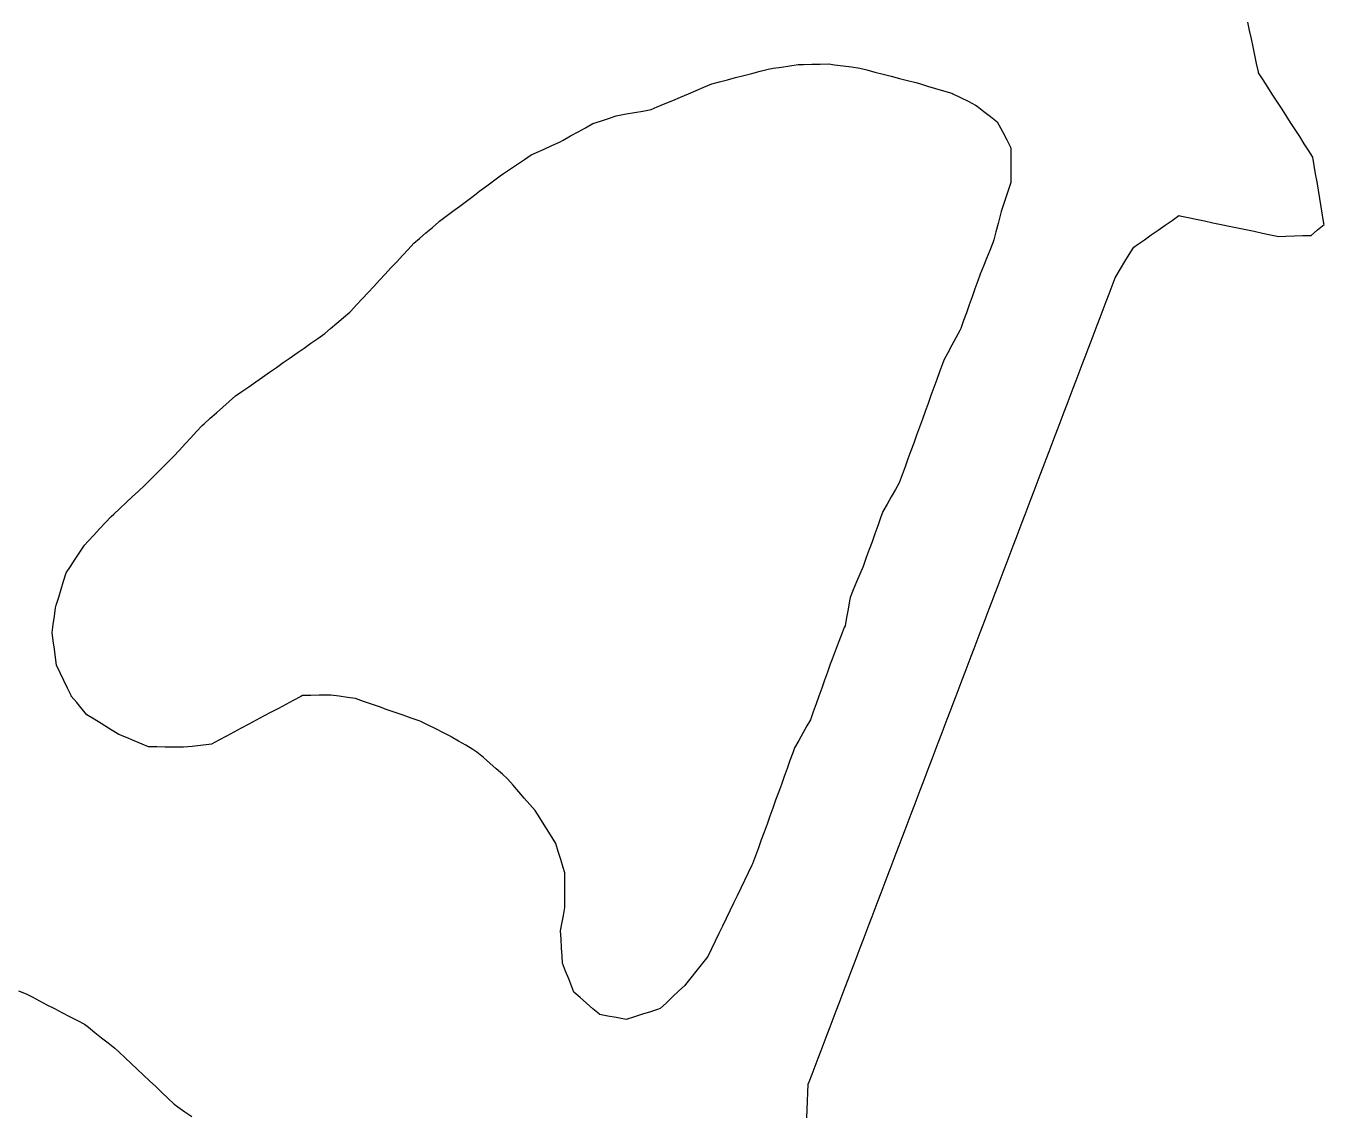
# Model space of a CAD drawing. Header units: millimetres. Extents: x 257 to 2289, y 96 to 1983.
# Drawn here: x 1724.6 to 1878.6, y 1501.9 to 1630.9 of the extents above; entities that cross this region are included whole.
import ezdxf

# ---------------------------------------------------------------- set-up
doc = ezdxf.new("R2010")
doc.units = ezdxf.units.MM
for name, color, linetype in [('ALL_HOLES', 1, 'Continuous'), ('ALL_ISLANDS', 7, 'Continuous'), ('OUTLINE_ISLAND_01', 7, 'Continuous'), ('OUTLINE_ISLAND_01_HOLE_82', 1, 'Continuous'), ('OUTLINE_ISLAND_01_HOLE_98', 1, 'Continuous')]:
    doc.layers.add(name, color=color, linetype=linetype)

msp = doc.modelspace()

# ---------------------------------------------------------------- linework, layer by layer
at = {"layer": 'ALL_HOLES'}
msp.add_lwpolyline([(1834.5511, 1622.9109), (1835.4455, 1622.4637), (1836.3399, 1622.0165), (1837.2344, 1621.5693), (1837.4271, 1621.4195), (1838.2166, 1620.8057), (1839.0061, 1620.1919), (1839.7956, 1619.5782), (1839.9876, 1619.2168), (1840.4569, 1618.3338), (1840.9262, 1617.4508), (1841.3955, 1616.5677), (1841.3973, 1616.3735), (1841.4066, 1615.3736), (1841.4158, 1614.3736), (1841.4251, 1613.3737), (1841.4343, 1612.3737), (1841.2334, 1611.788), (1840.909, 1610.8421), (1840.5846, 1609.8962), (1840.2602, 1608.9502), (1840.1416, 1608.4773), (1839.8984, 1607.5073), (1839.6551, 1606.5373), (1839.4119, 1605.5674), (1839.281, 1605.2413), (1838.9082, 1604.3134), (1838.5355, 1603.3854), (1838.1628, 1602.4575), (1837.7901, 1601.5295), (1837.4962, 1600.7083), (1837.1592, 1599.7668), (1836.8223, 1598.8252), (1836.4853, 1597.8837), (1836.1484, 1596.9422), (1835.8114, 1596.0007), (1835.4745, 1595.0591), (1835.3548, 1594.8358), (1834.8824, 1593.9543), (1834.41, 1593.0729), (1833.9377, 1592.1915), (1833.4653, 1591.3101), (1833.3104, 1590.8834), (1832.9692, 1589.9434), (1832.6279, 1589.0035), (1832.2867, 1588.0635), (1831.9454, 1587.1235), (1831.6042, 1586.1836), (1831.2629, 1585.2436), (1830.9217, 1584.3036), (1830.5804, 1583.3636), (1830.2392, 1582.4237), (1829.8979, 1581.4837), (1829.5567, 1580.5437), (1829.2154, 1579.6037), (1828.8742, 1578.6638), (1828.5329, 1577.7238), (1828.1917, 1576.7838), (1827.7317, 1575.9737), (1827.238, 1575.1041), (1826.7443, 1574.2344), (1826.2506, 1573.3648), (1825.9776, 1572.6111), (1825.6371, 1571.6709), (1825.2966, 1570.7306), (1824.9561, 1569.7904), (1824.6155, 1568.8502), (1824.275, 1567.9099), (1823.9345, 1566.9697), (1823.8904, 1566.8636), (1823.5064, 1565.9402), (1823.1224, 1565.0169), (1822.7384, 1564.0936), (1822.3544, 1563.1702), (1822.2846, 1562.7831), (1822.1072, 1561.7989), (1821.9298, 1560.8148), (1821.7524, 1559.8306), (1821.666, 1559.6064), (1821.3066, 1558.6733), (1820.9472, 1557.7401), (1820.5878, 1556.8069), (1820.2284, 1555.8737), (1820.0061, 1555.2532), (1819.6687, 1554.3119), (1819.3314, 1553.3705), (1818.9941, 1552.4291), (1818.6567, 1551.4877), (1818.3194, 1550.5463), (1817.982, 1549.605), (1817.6447, 1548.6636), (1817.2394, 1547.9425), (1816.7494, 1547.0708), (1816.2595, 1546.1991), (1815.7695, 1545.3273), (1815.5672, 1544.7686), (1815.2266, 1543.8284), (1814.8861, 1542.8881), (1814.5456, 1541.9479), (1814.2051, 1541.0076), (1813.8646, 1540.0674), (1813.5241, 1539.1272), (1813.1836, 1538.1869), (1812.843, 1537.2467), (1812.5025, 1536.3064), (1812.162, 1535.3662), (1811.8215, 1534.426), (1811.481, 1533.4857), (1811.1405, 1532.5455), (1810.8, 1531.6052), (1810.7076, 1531.4145), (1810.272, 1530.5144), (1809.8363, 1529.6143), (1809.4006, 1528.7142), (1808.9649, 1527.8141), (1808.5292, 1526.914), (1808.0935, 1526.0139), (1807.6578, 1525.1138), (1807.2222, 1524.2137), (1806.7865, 1523.3136), (1806.3508, 1522.4135), (1805.9151, 1521.5134), (1805.4794, 1520.6133), (1805.319, 1520.4101), (1804.6994, 1519.6251), (1804.0798, 1518.8402), (1803.4602, 1518.0553), (1802.8406, 1517.2703), (1802.7467, 1517.1815), (1802.0203, 1516.4942), (1801.2939, 1515.8069), (1800.5675, 1515.1197), (1799.8411, 1514.4324), (1799.6276, 1514.3633), (1798.6761, 1514.0555), (1797.7247, 1513.7476), (1796.7732, 1513.4398), (1795.8218, 1513.132), (1795.6066, 1513.1722), (1794.6237, 1513.3561), (1793.6407, 1513.54), (1792.6578, 1513.7238), (1792.6237, 1513.7535), (1791.8693, 1514.4099), (1791.115, 1515.0663), (1790.3606, 1515.7228), (1789.6062, 1516.3792), (1789.3542, 1517.0147), (1788.9856, 1517.9443), (1788.617, 1518.8739), (1788.2485, 1519.8035), (1788.2011, 1520.6485), (1788.1451, 1521.647), (1788.0891, 1522.6454), (1788.0331, 1523.6438), (1788.1804, 1524.4648), (1788.357, 1525.4491), (1788.5336, 1526.4333), (1788.5335, 1526.5154), (1788.5322, 1527.5154), (1788.5309, 1528.5154), (1788.5296, 1529.5154), (1788.5283, 1530.5154), (1788.3392, 1531.1385), (1788.0488, 1532.0954), (1787.7584, 1533.0523), (1787.468, 1534.0092), (1787.1475, 1534.517), (1786.6138, 1535.3626), (1786.0801, 1536.2083), (1785.5463, 1537.0539), (1785.0126, 1537.8996), (1784.3719, 1538.6375), (1783.7162, 1539.3925), (1783.0605, 1540.1475), (1782.4048, 1540.9026), (1781.7492, 1541.6576), (1781.1213, 1542.2084), (1780.3696, 1542.8678), (1779.6178, 1543.5273), (1778.8661, 1544.1867), (1778.1143, 1544.8462), (1777.6404, 1545.1296), (1776.7822, 1545.6429), (1775.924, 1546.1562), (1775.0658, 1546.6695), (1775.021, 1546.6919), (1774.1262, 1547.1384), (1773.2315, 1547.585), (1772.3367, 1548.0315), (1771.442, 1548.4781), (1771.2563, 1548.5428), (1770.3121, 1548.872), (1769.3678, 1549.2012), (1768.4236, 1549.5304), (1767.4793, 1549.8597), (1766.5351, 1550.1889), (1765.5908, 1550.5181), (1764.6466, 1550.8473), (1763.7023, 1551.1765), (1762.7482, 1551.3147), (1761.7585, 1551.4581), (1760.7689, 1551.6014), (1760.4032, 1551.5946), (1759.4034, 1551.5761), (1758.4035, 1551.5576), (1757.4037, 1551.539), (1757.2185, 1551.4403), (1756.336, 1550.9699), (1755.4535, 1550.4995), (1754.5711, 1550.0291), (1753.6886, 1549.5587), (1752.8061, 1549.0884), (1751.9237, 1548.618), (1751.0412, 1548.1476), (1750.1587, 1547.6772), (1749.2763, 1547.2068), (1748.3938, 1546.7365), (1747.5113, 1546.2661), (1746.6289, 1545.7957), (1746.3077, 1545.7578), (1745.3146, 1545.6408), (1744.3215, 1545.5237), (1743.3284, 1545.4066), (1743.158, 1545.4094), (1742.1581, 1545.4256), (1741.1583, 1545.4419), (1740.1584, 1545.4582), (1739.1585, 1545.4745), (1738.4028, 1545.7889), (1737.4795, 1546.173), (1736.5563, 1546.5571), (1735.633, 1546.9412), (1735.2607, 1547.1715), (1734.4103, 1547.6976), (1733.5599, 1548.2237), (1732.7095, 1548.7498), (1731.8591, 1549.276), (1731.2946, 1549.9471), (1730.6509, 1550.7124), (1730.0072, 1551.4777), (1729.9809, 1551.533), (1729.5513, 1552.436), (1729.1217, 1553.339), (1728.6921, 1554.242), (1728.2625, 1555.1451), (1728.138, 1556.0541), (1728.0024, 1557.0448), (1727.8667, 1558.0356), (1727.731, 1559.0263), (1727.8603, 1559.9603), (1727.9974, 1560.9508), (1728.1345, 1561.9414), (1728.2285, 1562.2523), (1728.5178, 1563.2095), (1728.8072, 1564.1667), (1729.0965, 1565.124), (1729.3859, 1566.0812), (1729.9048, 1566.8663), (1730.4562, 1567.7006), (1731.0076, 1568.5348), (1731.5589, 1569.3691), (1731.9984, 1569.8418), (1732.6794, 1570.5741), (1733.3603, 1571.3064), (1734.0413, 1572.0388), (1734.7222, 1572.7711), (1735.0337, 1573.0601), (1735.7667, 1573.7403), (1736.4997, 1574.4206), (1737.2327, 1575.1008), (1737.9657, 1575.781), (1738.6987, 1576.4612), (1739.1385, 1576.8986), (1739.8474, 1577.6039), (1740.5564, 1578.3091), (1741.2654, 1579.0144), (1741.9743, 1579.7196), (1742.1456, 1579.9049), (1742.8243, 1580.6393), (1743.503, 1581.3738), (1744.1817, 1582.1082), (1744.8604, 1582.8426), (1745.539, 1583.577), (1745.7442, 1583.7586), (1746.4932, 1584.4212), (1747.2421, 1585.0838), (1747.9911, 1585.7464), (1748.74, 1586.4091), (1749.489, 1587.0717), (1750.2317, 1587.5913), (1751.0511, 1588.1646), (1751.8705, 1588.7378), (1752.6899, 1589.3111), (1753.5092, 1589.8844), (1754.3286, 1590.4576), (1755.148, 1591.0309), (1755.9674, 1591.6041), (1756.7867, 1592.1774), (1757.6061, 1592.7507), (1758.4255, 1593.3239), (1759.2449, 1593.8972), (1760.0642, 1594.4704), (1760.7534, 1595.0588), (1761.5139, 1595.7081), (1762.2744, 1596.3575), (1763.0349, 1597.0068), (1763.1487, 1597.1291), (1763.8297, 1597.8614), (1764.5107, 1598.5937), (1765.1917, 1599.326), (1765.8727, 1600.0583), (1766.5536, 1600.7906), (1767.2346, 1601.5229), (1767.9156, 1602.2552), (1768.5966, 1602.9875), (1769.2776, 1603.7198), (1769.9586, 1604.4521), (1770.6396, 1605.1844), (1771.304, 1605.7572), (1772.0614, 1606.4102), (1772.8188, 1607.0632), (1773.5761, 1607.7162), (1773.6639, 1607.7819), (1774.4643, 1608.3814), (1775.2647, 1608.9808), (1776.0651, 1609.5803), (1776.8655, 1610.1797), (1777.6659, 1610.7792), (1778.4664, 1611.3786), (1779.2668, 1611.9781), (1780.0672, 1612.5775), (1780.8676, 1613.177), (1781.2433, 1613.4308), (1782.0718, 1613.9907), (1782.9004, 1614.5506), (1783.729, 1615.1105), (1784.5575, 1615.6704), (1785.1677, 1615.9428), (1786.0808, 1616.3504), (1786.994, 1616.7581), (1787.9071, 1617.1657), (1788.3475, 1617.4112), (1789.2211, 1617.898), (1790.0946, 1618.3847), (1790.9681, 1618.8715), (1791.8417, 1619.3583), (1792.7403, 1619.6604), (1793.6882, 1619.979), (1794.636, 1620.2977), (1794.8121, 1620.329), (1795.7966, 1620.504), (1796.7812, 1620.6791), (1797.7657, 1620.8541), (1798.7503, 1621.0292), (1799.4924, 1621.3423), (1800.4138, 1621.7311), (1801.3351, 1622.1198), (1802.2565, 1622.5086), (1803.1778, 1622.8973), (1804.0992, 1623.2861), (1805.0205, 1623.6748), (1805.9418, 1624.0636), (1806.8516, 1624.303), (1807.8187, 1624.5575), (1808.7858, 1624.8119), (1809.7529, 1625.0664), (1810.72, 1625.3209), (1811.687, 1625.5754), (1812.6541, 1625.8298), (1813.2366, 1625.9201), (1814.2248, 1626.0734), (1815.213, 1626.2266), (1816.2012, 1626.3798), (1816.8193, 1626.3891), (1817.8192, 1626.404), (1818.8191, 1626.419), (1819.819, 1626.434), (1820.526, 1626.3414), (1821.5175, 1626.2115), (1822.509, 1626.0816), (1823.5005, 1625.9517), (1824.3391, 1625.7341), (1825.307, 1625.4829), (1826.275, 1625.2317), (1827.2429, 1624.9806), (1828.2108, 1624.7294), (1829.1788, 1624.4782), (1830.1467, 1624.227), (1830.5692, 1624.1008), (1831.5273, 1623.8145), (1832.4855, 1623.5282), (1833.4436, 1623.2419), (1834.4018, 1622.9555)], close=True, dxfattribs=at)
msp.add_lwpolyline([(1723.7385, 1516.5496), (1724.6627, 1516.1676), (1725.3529, 1515.8083), (1726.2398, 1515.3465), (1727.1268, 1514.8846), (1728.0138, 1514.4228), (1728.9008, 1513.961), (1729.7877, 1513.4992), (1730.6747, 1513.0374), (1731.5617, 1512.5755), (1732.0288, 1512.2099), (1732.8163, 1511.5935), (1733.6037, 1510.9771), (1734.3912, 1510.3607), (1735.1786, 1509.7443), (1735.655, 1509.2936), (1736.3814, 1508.6064), (1737.1078, 1507.9191), (1737.8343, 1507.2319), (1738.5607, 1506.5446), (1739.2871, 1505.8573), (1740.0135, 1505.1701), (1740.7399, 1504.4828), (1741.4663, 1503.7956), (1742.1927, 1503.1083), (1742.6592, 1502.7792), (1743.4764, 1502.2027), (1744.2935, 1501.6262)], dxfattribs=at)
at = {"layer": 'ALL_ISLANDS'}
msp.add_lwpolyline([(1817.2229, 1501.467), (1817.2644, 1502.4661), (1817.3059, 1503.4652), (1817.3474, 1504.4644), (1817.3889, 1505.4635), (1817.4921, 1505.7346), (1817.8478, 1506.6692), (1818.2035, 1507.6038), (1818.5592, 1508.5384), (1818.915, 1509.473), (1819.2707, 1510.4076), (1819.6264, 1511.3422), (1819.9821, 1512.2768), (1820.3378, 1513.2114), (1820.6936, 1514.146), (1821.0493, 1515.0806), (1821.405, 1516.0152), (1821.7607, 1516.9498), (1822.1164, 1517.8844), (1822.4721, 1518.819), (1822.8279, 1519.7535), (1823.1836, 1520.6881), (1823.5393, 1521.6227), (1823.895, 1522.5573), (1824.2507, 1523.4919), (1824.6064, 1524.4265), (1824.9622, 1525.3611), (1825.3179, 1526.2957), (1825.6736, 1527.2303), (1826.0293, 1528.1649), (1826.385, 1529.0995), (1826.7408, 1530.0341), (1827.0965, 1530.9687), (1827.4522, 1531.9033), (1827.8079, 1532.8379), (1828.1636, 1533.7724), (1828.5193, 1534.707), (1828.8751, 1535.6416), (1829.2308, 1536.5762), (1829.5865, 1537.5108), (1829.9422, 1538.4454), (1830.2979, 1539.38), (1830.6536, 1540.3146), (1831.0094, 1541.2492), (1831.3651, 1542.1838), (1831.7208, 1543.1184), (1832.0765, 1544.053), (1832.4322, 1544.9876), (1832.788, 1545.9222), (1833.1437, 1546.8568), (1833.4994, 1547.7914), (1833.8551, 1548.7259), (1834.2108, 1549.6605), (1834.5665, 1550.5951), (1834.9223, 1551.5297), (1835.278, 1552.4643), (1835.6337, 1553.3989), (1835.9894, 1554.3335), (1836.3451, 1555.2681), (1836.7008, 1556.2027), (1837.0566, 1557.1373), (1837.4123, 1558.0719), (1837.768, 1559.0065), (1838.1237, 1559.9411), (1838.4794, 1560.8757), (1838.8352, 1561.8103), (1839.1909, 1562.7448), (1839.5466, 1563.6794), (1839.9023, 1564.614), (1840.258, 1565.5486), (1840.6137, 1566.4832), (1840.9695, 1567.4178), (1841.3252, 1568.3524), (1841.6809, 1569.287), (1842.0366, 1570.2216), (1842.3923, 1571.1562), (1842.748, 1572.0908), (1843.1038, 1573.0254), (1843.4595, 1573.96), (1843.8152, 1574.8946), (1844.1709, 1575.8292), (1844.5266, 1576.7638), (1844.8823, 1577.6983), (1845.2381, 1578.6329), (1845.5938, 1579.5675), (1845.9495, 1580.5021), (1846.3052, 1581.4367), (1846.6609, 1582.3713), (1847.0167, 1583.3059), (1847.3724, 1584.2405), (1847.7281, 1585.1751), (1848.0838, 1586.1097), (1848.4395, 1587.0443), (1848.7952, 1587.9789), (1849.151, 1588.9135), (1849.5067, 1589.8481), (1849.8624, 1590.7827), (1850.2181, 1591.7172), (1850.5738, 1592.6518), (1850.9295, 1593.5864), (1851.2853, 1594.521), (1851.641, 1595.4556), (1851.9967, 1596.3902), (1852.3524, 1597.3248), (1852.7081, 1598.2594), (1853.0639, 1599.194), (1853.4196, 1600.1286), (1853.7753, 1601.0632), (1853.9142, 1601.293), (1854.4315, 1602.1488), (1854.9488, 1603.0046), (1855.466, 1603.8604), (1855.9833, 1604.7162), (1856.4302, 1605.0271), (1857.2511, 1605.5981), (1858.072, 1606.1691), (1858.8929, 1606.7402), (1859.7139, 1607.3112), (1860.5348, 1607.8823), (1861.3557, 1608.4533), (1861.4496, 1608.4337), (1862.4284, 1608.2291), (1863.4073, 1608.0245), (1864.3861, 1607.8199), (1865.365, 1607.6153), (1866.3438, 1607.4107), (1867.3227, 1607.2062), (1868.3015, 1607.0016), (1869.2804, 1606.797), (1870.2592, 1606.5924), (1871.2381, 1606.3878), (1872.2169, 1606.1832), (1873.1958, 1605.9786), (1874.0359, 1606.0082), (1875.0353, 1606.0433), (1876.0346, 1606.0785), (1877.034, 1606.1136), (1877.7892, 1606.749), (1878.5544, 1607.3928), (1878.5355, 1607.5074), (1878.3729, 1608.4941), (1878.2103, 1609.4808), (1878.0477, 1610.4675), (1877.8851, 1611.4542), (1877.7226, 1612.4409), (1877.56, 1613.4276), (1877.3974, 1614.4143), (1877.2348, 1615.401), (1876.7581, 1616.1396), (1876.2159, 1616.9798), (1875.6736, 1617.82), (1875.1313, 1618.6602), (1874.5891, 1619.5004), (1874.0468, 1620.3406), (1873.5046, 1621.1808), (1872.9623, 1622.0211), (1872.4201, 1622.8613), (1871.8778, 1623.7015), (1871.3355, 1624.5417), (1870.7933, 1625.3819), (1870.7638, 1625.5215), (1870.5574, 1626.4999), (1870.3509, 1627.4784), (1870.1444, 1628.4568), (1869.9379, 1629.4353), (1869.7314, 1630.4137), (1869.5249, 1631.3922)], dxfattribs=at)
at = {"layer": 'OUTLINE_ISLAND_01'}
msp.add_lwpolyline([(1817.2229, 1501.467), (1817.2644, 1502.4661), (1817.3059, 1503.4652), (1817.3474, 1504.4644), (1817.3889, 1505.4635), (1817.4921, 1505.7346), (1817.8478, 1506.6692), (1818.2035, 1507.6038), (1818.5592, 1508.5384), (1818.915, 1509.473), (1819.2707, 1510.4076), (1819.6264, 1511.3422), (1819.9821, 1512.2768), (1820.3378, 1513.2114), (1820.6936, 1514.146), (1821.0493, 1515.0806), (1821.405, 1516.0152), (1821.7607, 1516.9498), (1822.1164, 1517.8844), (1822.4721, 1518.819), (1822.8279, 1519.7535), (1823.1836, 1520.6881), (1823.5393, 1521.6227), (1823.895, 1522.5573), (1824.2507, 1523.4919), (1824.6064, 1524.4265), (1824.9622, 1525.3611), (1825.3179, 1526.2957), (1825.6736, 1527.2303), (1826.0293, 1528.1649), (1826.385, 1529.0995), (1826.7408, 1530.0341), (1827.0965, 1530.9687), (1827.4522, 1531.9033), (1827.8079, 1532.8379), (1828.1636, 1533.7724), (1828.5193, 1534.707), (1828.8751, 1535.6416), (1829.2308, 1536.5762), (1829.5865, 1537.5108), (1829.9422, 1538.4454), (1830.2979, 1539.38), (1830.6536, 1540.3146), (1831.0094, 1541.2492), (1831.3651, 1542.1838), (1831.7208, 1543.1184), (1832.0765, 1544.053), (1832.4322, 1544.9876), (1832.788, 1545.9222), (1833.1437, 1546.8568), (1833.4994, 1547.7914), (1833.8551, 1548.7259), (1834.2108, 1549.6605), (1834.5665, 1550.5951), (1834.9223, 1551.5297), (1835.278, 1552.4643), (1835.6337, 1553.3989), (1835.9894, 1554.3335), (1836.3451, 1555.2681), (1836.7008, 1556.2027), (1837.0566, 1557.1373), (1837.4123, 1558.0719), (1837.768, 1559.0065), (1838.1237, 1559.9411), (1838.4794, 1560.8757), (1838.8352, 1561.8103), (1839.1909, 1562.7448), (1839.5466, 1563.6794), (1839.9023, 1564.614), (1840.258, 1565.5486), (1840.6137, 1566.4832), (1840.9695, 1567.4178), (1841.3252, 1568.3524), (1841.6809, 1569.287), (1842.0366, 1570.2216), (1842.3923, 1571.1562), (1842.748, 1572.0908), (1843.1038, 1573.0254), (1843.4595, 1573.96), (1843.8152, 1574.8946), (1844.1709, 1575.8292), (1844.5266, 1576.7638), (1844.8823, 1577.6983), (1845.2381, 1578.6329), (1845.5938, 1579.5675), (1845.9495, 1580.5021), (1846.3052, 1581.4367), (1846.6609, 1582.3713), (1847.0167, 1583.3059), (1847.3724, 1584.2405), (1847.7281, 1585.1751), (1848.0838, 1586.1097), (1848.4395, 1587.0443), (1848.7952, 1587.9789), (1849.151, 1588.9135), (1849.5067, 1589.8481), (1849.8624, 1590.7827), (1850.2181, 1591.7172), (1850.5738, 1592.6518), (1850.9295, 1593.5864), (1851.2853, 1594.521), (1851.641, 1595.4556), (1851.9967, 1596.3902), (1852.3524, 1597.3248), (1852.7081, 1598.2594), (1853.0639, 1599.194), (1853.4196, 1600.1286), (1853.7753, 1601.0632), (1853.9142, 1601.293), (1854.4315, 1602.1488), (1854.9488, 1603.0046), (1855.466, 1603.8604), (1855.9833, 1604.7162), (1856.4302, 1605.0271), (1857.2511, 1605.5981), (1858.072, 1606.1691), (1858.8929, 1606.7402), (1859.7139, 1607.3112), (1860.5348, 1607.8823), (1861.3557, 1608.4533), (1861.4496, 1608.4337), (1862.4284, 1608.2291), (1863.4073, 1608.0245), (1864.3861, 1607.8199), (1865.365, 1607.6153), (1866.3438, 1607.4107), (1867.3227, 1607.2062), (1868.3015, 1607.0016), (1869.2804, 1606.797), (1870.2592, 1606.5924), (1871.2381, 1606.3878), (1872.2169, 1606.1832), (1873.1958, 1605.9786), (1874.0359, 1606.0082), (1875.0353, 1606.0433), (1876.0346, 1606.0785), (1877.034, 1606.1136), (1877.7892, 1606.749), (1878.5544, 1607.3928), (1878.5355, 1607.5074), (1878.3729, 1608.4941), (1878.2103, 1609.4808), (1878.0477, 1610.4675), (1877.8851, 1611.4542), (1877.7226, 1612.4409), (1877.56, 1613.4276), (1877.3974, 1614.4143), (1877.2348, 1615.401), (1876.7581, 1616.1396), (1876.2159, 1616.9798), (1875.6736, 1617.82), (1875.1313, 1618.6602), (1874.5891, 1619.5004), (1874.0468, 1620.3406), (1873.5046, 1621.1808), (1872.9623, 1622.0211), (1872.4201, 1622.8613), (1871.8778, 1623.7015), (1871.3355, 1624.5417), (1870.7933, 1625.3819), (1870.7638, 1625.5215), (1870.5574, 1626.4999), (1870.3509, 1627.4784), (1870.1444, 1628.4568), (1869.9379, 1629.4353), (1869.7314, 1630.4137), (1869.5249, 1631.3922)], dxfattribs=at)
at = {"layer": 'OUTLINE_ISLAND_01_HOLE_82'}
msp.add_lwpolyline([(1723.7385, 1516.5496), (1724.6627, 1516.1676), (1725.3529, 1515.8083), (1726.2398, 1515.3465), (1727.1268, 1514.8846), (1728.0138, 1514.4228), (1728.9008, 1513.961), (1729.7877, 1513.4992), (1730.6747, 1513.0374), (1731.5617, 1512.5755), (1732.0288, 1512.2099), (1732.8163, 1511.5935), (1733.6037, 1510.9771), (1734.3912, 1510.3607), (1735.1786, 1509.7443), (1735.655, 1509.2936), (1736.3814, 1508.6064), (1737.1078, 1507.9191), (1737.8343, 1507.2319), (1738.5607, 1506.5446), (1739.2871, 1505.8573), (1740.0135, 1505.1701), (1740.7399, 1504.4828), (1741.4663, 1503.7956), (1742.1927, 1503.1083), (1742.6592, 1502.7792), (1743.4764, 1502.2027), (1744.2935, 1501.6262)], dxfattribs=at)
at = {"layer": 'OUTLINE_ISLAND_01_HOLE_98'}
msp.add_lwpolyline([(1834.5511, 1622.9109), (1835.4455, 1622.4637), (1836.3399, 1622.0165), (1837.2344, 1621.5693), (1837.4271, 1621.4195), (1838.2166, 1620.8057), (1839.0061, 1620.1919), (1839.7956, 1619.5782), (1839.9876, 1619.2168), (1840.4569, 1618.3338), (1840.9262, 1617.4508), (1841.3955, 1616.5677), (1841.3973, 1616.3735), (1841.4066, 1615.3736), (1841.4158, 1614.3736), (1841.4251, 1613.3737), (1841.4343, 1612.3737), (1841.2334, 1611.788), (1840.909, 1610.8421), (1840.5846, 1609.8962), (1840.2602, 1608.9502), (1840.1416, 1608.4773), (1839.8984, 1607.5073), (1839.6551, 1606.5373), (1839.4119, 1605.5674), (1839.281, 1605.2413), (1838.9082, 1604.3134), (1838.5355, 1603.3854), (1838.1628, 1602.4575), (1837.7901, 1601.5295), (1837.4962, 1600.7083), (1837.1592, 1599.7668), (1836.8223, 1598.8252), (1836.4853, 1597.8837), (1836.1484, 1596.9422), (1835.8114, 1596.0007), (1835.4745, 1595.0591), (1835.3548, 1594.8358), (1834.8824, 1593.9543), (1834.41, 1593.0729), (1833.9377, 1592.1915), (1833.4653, 1591.3101), (1833.3104, 1590.8834), (1832.9692, 1589.9434), (1832.6279, 1589.0035), (1832.2867, 1588.0635), (1831.9454, 1587.1235), (1831.6042, 1586.1836), (1831.2629, 1585.2436), (1830.9217, 1584.3036), (1830.5804, 1583.3636), (1830.2392, 1582.4237), (1829.8979, 1581.4837), (1829.5567, 1580.5437), (1829.2154, 1579.6037), (1828.8742, 1578.6638), (1828.5329, 1577.7238), (1828.1917, 1576.7838), (1827.7317, 1575.9737), (1827.238, 1575.1041), (1826.7443, 1574.2344), (1826.2506, 1573.3648), (1825.9776, 1572.6111), (1825.6371, 1571.6709), (1825.2966, 1570.7306), (1824.9561, 1569.7904), (1824.6155, 1568.8502), (1824.275, 1567.9099), (1823.9345, 1566.9697), (1823.8904, 1566.8636), (1823.5064, 1565.9402), (1823.1224, 1565.0169), (1822.7384, 1564.0936), (1822.3544, 1563.1702), (1822.2846, 1562.7831), (1822.1072, 1561.7989), (1821.9298, 1560.8148), (1821.7524, 1559.8306), (1821.666, 1559.6064), (1821.3066, 1558.6733), (1820.9472, 1557.7401), (1820.5878, 1556.8069), (1820.2284, 1555.8737), (1820.0061, 1555.2532), (1819.6687, 1554.3119), (1819.3314, 1553.3705), (1818.9941, 1552.4291), (1818.6567, 1551.4877), (1818.3194, 1550.5463), (1817.982, 1549.605), (1817.6447, 1548.6636), (1817.2394, 1547.9425), (1816.7494, 1547.0708), (1816.2595, 1546.1991), (1815.7695, 1545.3273), (1815.5672, 1544.7686), (1815.2266, 1543.8284), (1814.8861, 1542.8881), (1814.5456, 1541.9479), (1814.2051, 1541.0076), (1813.8646, 1540.0674), (1813.5241, 1539.1272), (1813.1836, 1538.1869), (1812.843, 1537.2467), (1812.5025, 1536.3064), (1812.162, 1535.3662), (1811.8215, 1534.426), (1811.481, 1533.4857), (1811.1405, 1532.5455), (1810.8, 1531.6052), (1810.7076, 1531.4145), (1810.272, 1530.5144), (1809.8363, 1529.6143), (1809.4006, 1528.7142), (1808.9649, 1527.8141), (1808.5292, 1526.914), (1808.0935, 1526.0139), (1807.6578, 1525.1138), (1807.2222, 1524.2137), (1806.7865, 1523.3136), (1806.3508, 1522.4135), (1805.9151, 1521.5134), (1805.4794, 1520.6133), (1805.319, 1520.4101), (1804.6994, 1519.6251), (1804.0798, 1518.8402), (1803.4602, 1518.0553), (1802.8406, 1517.2703), (1802.7467, 1517.1815), (1802.0203, 1516.4942), (1801.2939, 1515.8069), (1800.5675, 1515.1197), (1799.8411, 1514.4324), (1799.6276, 1514.3633), (1798.6761, 1514.0555), (1797.7247, 1513.7476), (1796.7732, 1513.4398), (1795.8218, 1513.132), (1795.6066, 1513.1722), (1794.6237, 1513.3561), (1793.6407, 1513.54), (1792.6578, 1513.7238), (1792.6237, 1513.7535), (1791.8693, 1514.4099), (1791.115, 1515.0663), (1790.3606, 1515.7228), (1789.6062, 1516.3792), (1789.3542, 1517.0147), (1788.9856, 1517.9443), (1788.617, 1518.8739), (1788.2485, 1519.8035), (1788.2011, 1520.6485), (1788.1451, 1521.647), (1788.0891, 1522.6454), (1788.0331, 1523.6438), (1788.1804, 1524.4648), (1788.357, 1525.4491), (1788.5336, 1526.4333), (1788.5335, 1526.5154), (1788.5322, 1527.5154), (1788.5309, 1528.5154), (1788.5296, 1529.5154), (1788.5283, 1530.5154), (1788.3392, 1531.1385), (1788.0488, 1532.0954), (1787.7584, 1533.0523), (1787.468, 1534.0092), (1787.1475, 1534.517), (1786.6138, 1535.3626), (1786.0801, 1536.2083), (1785.5463, 1537.0539), (1785.0126, 1537.8996), (1784.3719, 1538.6375), (1783.7162, 1539.3925), (1783.0605, 1540.1475), (1782.4048, 1540.9026), (1781.7492, 1541.6576), (1781.1213, 1542.2084), (1780.3696, 1542.8678), (1779.6178, 1543.5273), (1778.8661, 1544.1867), (1778.1143, 1544.8462), (1777.6404, 1545.1296), (1776.7822, 1545.6429), (1775.924, 1546.1562), (1775.0658, 1546.6695), (1775.021, 1546.6919), (1774.1262, 1547.1384), (1773.2315, 1547.585), (1772.3367, 1548.0315), (1771.442, 1548.4781), (1771.2563, 1548.5428), (1770.3121, 1548.872), (1769.3678, 1549.2012), (1768.4236, 1549.5304), (1767.4793, 1549.8597), (1766.5351, 1550.1889), (1765.5908, 1550.5181), (1764.6466, 1550.8473), (1763.7023, 1551.1765), (1762.7482, 1551.3147), (1761.7585, 1551.4581), (1760.7689, 1551.6014), (1760.4032, 1551.5946), (1759.4034, 1551.5761), (1758.4035, 1551.5576), (1757.4037, 1551.539), (1757.2185, 1551.4403), (1756.336, 1550.9699), (1755.4535, 1550.4995), (1754.5711, 1550.0291), (1753.6886, 1549.5587), (1752.8061, 1549.0884), (1751.9237, 1548.618), (1751.0412, 1548.1476), (1750.1587, 1547.6772), (1749.2763, 1547.2068), (1748.3938, 1546.7365), (1747.5113, 1546.2661), (1746.6289, 1545.7957), (1746.3077, 1545.7578), (1745.3146, 1545.6408), (1744.3215, 1545.5237), (1743.3284, 1545.4066), (1743.158, 1545.4094), (1742.1581, 1545.4256), (1741.1583, 1545.4419), (1740.1584, 1545.4582), (1739.1585, 1545.4745), (1738.4028, 1545.7889), (1737.4795, 1546.173), (1736.5563, 1546.5571), (1735.633, 1546.9412), (1735.2607, 1547.1715), (1734.4103, 1547.6976), (1733.5599, 1548.2237), (1732.7095, 1548.7498), (1731.8591, 1549.276), (1731.2946, 1549.9471), (1730.6509, 1550.7124), (1730.0072, 1551.4777), (1729.9809, 1551.533), (1729.5513, 1552.436), (1729.1217, 1553.339), (1728.6921, 1554.242), (1728.2625, 1555.1451), (1728.138, 1556.0541), (1728.0024, 1557.0448), (1727.8667, 1558.0356), (1727.731, 1559.0263), (1727.8603, 1559.9603), (1727.9974, 1560.9508), (1728.1345, 1561.9414), (1728.2285, 1562.2523), (1728.5178, 1563.2095), (1728.8072, 1564.1667), (1729.0965, 1565.124), (1729.3859, 1566.0812), (1729.9048, 1566.8663), (1730.4562, 1567.7006), (1731.0076, 1568.5348), (1731.5589, 1569.3691), (1731.9984, 1569.8418), (1732.6794, 1570.5741), (1733.3603, 1571.3064), (1734.0413, 1572.0388), (1734.7222, 1572.7711), (1735.0337, 1573.0601), (1735.7667, 1573.7403), (1736.4997, 1574.4206), (1737.2327, 1575.1008), (1737.9657, 1575.781), (1738.6987, 1576.4612), (1739.1385, 1576.8986), (1739.8474, 1577.6039), (1740.5564, 1578.3091), (1741.2654, 1579.0144), (1741.9743, 1579.7196), (1742.1456, 1579.9049), (1742.8243, 1580.6393), (1743.503, 1581.3738), (1744.1817, 1582.1082), (1744.8604, 1582.8426), (1745.539, 1583.577), (1745.7442, 1583.7586), (1746.4932, 1584.4212), (1747.2421, 1585.0838), (1747.9911, 1585.7464), (1748.74, 1586.4091), (1749.489, 1587.0717), (1750.2317, 1587.5913), (1751.0511, 1588.1646), (1751.8705, 1588.7378), (1752.6899, 1589.3111), (1753.5092, 1589.8844), (1754.3286, 1590.4576), (1755.148, 1591.0309), (1755.9674, 1591.6041), (1756.7867, 1592.1774), (1757.6061, 1592.7507), (1758.4255, 1593.3239), (1759.2449, 1593.8972), (1760.0642, 1594.4704), (1760.7534, 1595.0588), (1761.5139, 1595.7081), (1762.2744, 1596.3575), (1763.0349, 1597.0068), (1763.1487, 1597.1291), (1763.8297, 1597.8614), (1764.5107, 1598.5937), (1765.1917, 1599.326), (1765.8727, 1600.0583), (1766.5536, 1600.7906), (1767.2346, 1601.5229), (1767.9156, 1602.2552), (1768.5966, 1602.9875), (1769.2776, 1603.7198), (1769.9586, 1604.4521), (1770.6396, 1605.1844), (1771.304, 1605.7572), (1772.0614, 1606.4102), (1772.8188, 1607.0632), (1773.5761, 1607.7162), (1773.6639, 1607.7819), (1774.4643, 1608.3814), (1775.2647, 1608.9808), (1776.0651, 1609.5803), (1776.8655, 1610.1797), (1777.6659, 1610.7792), (1778.4664, 1611.3786), (1779.2668, 1611.9781), (1780.0672, 1612.5775), (1780.8676, 1613.177), (1781.2433, 1613.4308), (1782.0718, 1613.9907), (1782.9004, 1614.5506), (1783.729, 1615.1105), (1784.5575, 1615.6704), (1785.1677, 1615.9428), (1786.0808, 1616.3504), (1786.994, 1616.7581), (1787.9071, 1617.1657), (1788.3475, 1617.4112), (1789.2211, 1617.898), (1790.0946, 1618.3847), (1790.9681, 1618.8715), (1791.8417, 1619.3583), (1792.7403, 1619.6604), (1793.6882, 1619.979), (1794.636, 1620.2977), (1794.8121, 1620.329), (1795.7966, 1620.504), (1796.7812, 1620.6791), (1797.7657, 1620.8541), (1798.7503, 1621.0292), (1799.4924, 1621.3423), (1800.4138, 1621.7311), (1801.3351, 1622.1198), (1802.2565, 1622.5086), (1803.1778, 1622.8973), (1804.0992, 1623.2861), (1805.0205, 1623.6748), (1805.9418, 1624.0636), (1806.8516, 1624.303), (1807.8187, 1624.5575), (1808.7858, 1624.8119), (1809.7529, 1625.0664), (1810.72, 1625.3209), (1811.687, 1625.5754), (1812.6541, 1625.8298), (1813.2366, 1625.9201), (1814.2248, 1626.0734), (1815.213, 1626.2266), (1816.2012, 1626.3798), (1816.8193, 1626.3891), (1817.8192, 1626.404), (1818.8191, 1626.419), (1819.819, 1626.434), (1820.526, 1626.3414), (1821.5175, 1626.2115), (1822.509, 1626.0816), (1823.5005, 1625.9517), (1824.3391, 1625.7341), (1825.307, 1625.4829), (1826.275, 1625.2317), (1827.2429, 1624.9806), (1828.2108, 1624.7294), (1829.1788, 1624.4782), (1830.1467, 1624.227), (1830.5692, 1624.1008), (1831.5273, 1623.8145), (1832.4855, 1623.5282), (1833.4436, 1623.2419), (1834.4018, 1622.9555)], close=True, dxfattribs=at)

doc.saveas('drawing.dxf')
